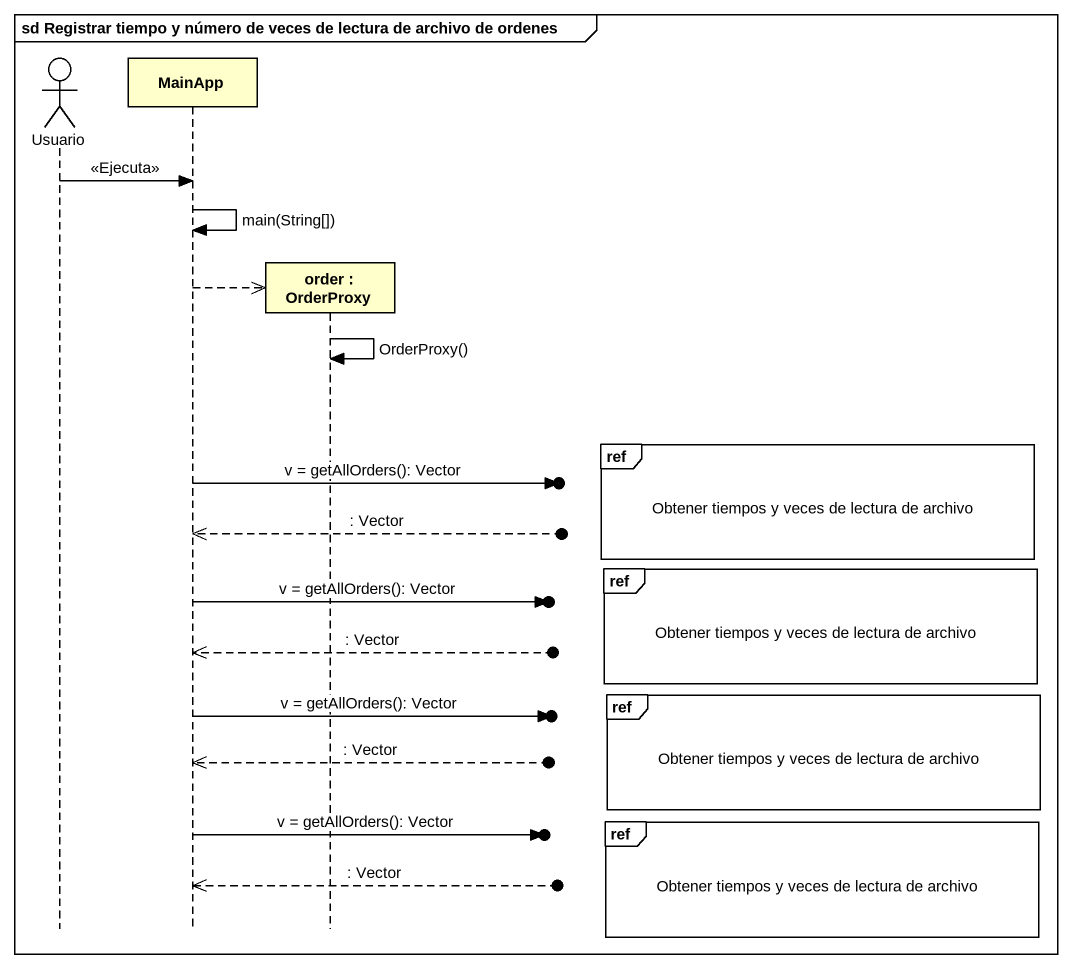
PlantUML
@startuml
mainframe sd Registrar tiempo y número de veces de lectura de archivo de ordenes
hide footbox
actor Usuario
participant MainApp
participant "order : OrderProxy" as order

Usuario -> MainApp : <<Ejecuta>>
MainApp -> MainApp : main(String[])
MainApp -->> order **
order -> order : OrderProxy()
ref over order : Obtener tiempos y veces de lectura de archivo
MainApp ->o] : v = getAllOrders(): Vector
MainApp <<--o] : : Vector
ref over order : Obtener tiempos y veces de lectura de archivo
MainApp ->o] : v = getAllOrders(): Vector
MainApp <<--o] : : Vector
ref over order : Obtener tiempos y veces de lectura de archivo
MainApp ->o] : v = getAllOrders(): Vector
MainApp <<--o] : : Vector
ref over order : Obtener tiempos y veces de lectura de archivo
MainApp ->o] : v = getAllOrders(): Vector
MainApp <<--o] : : Vector
@enduml
